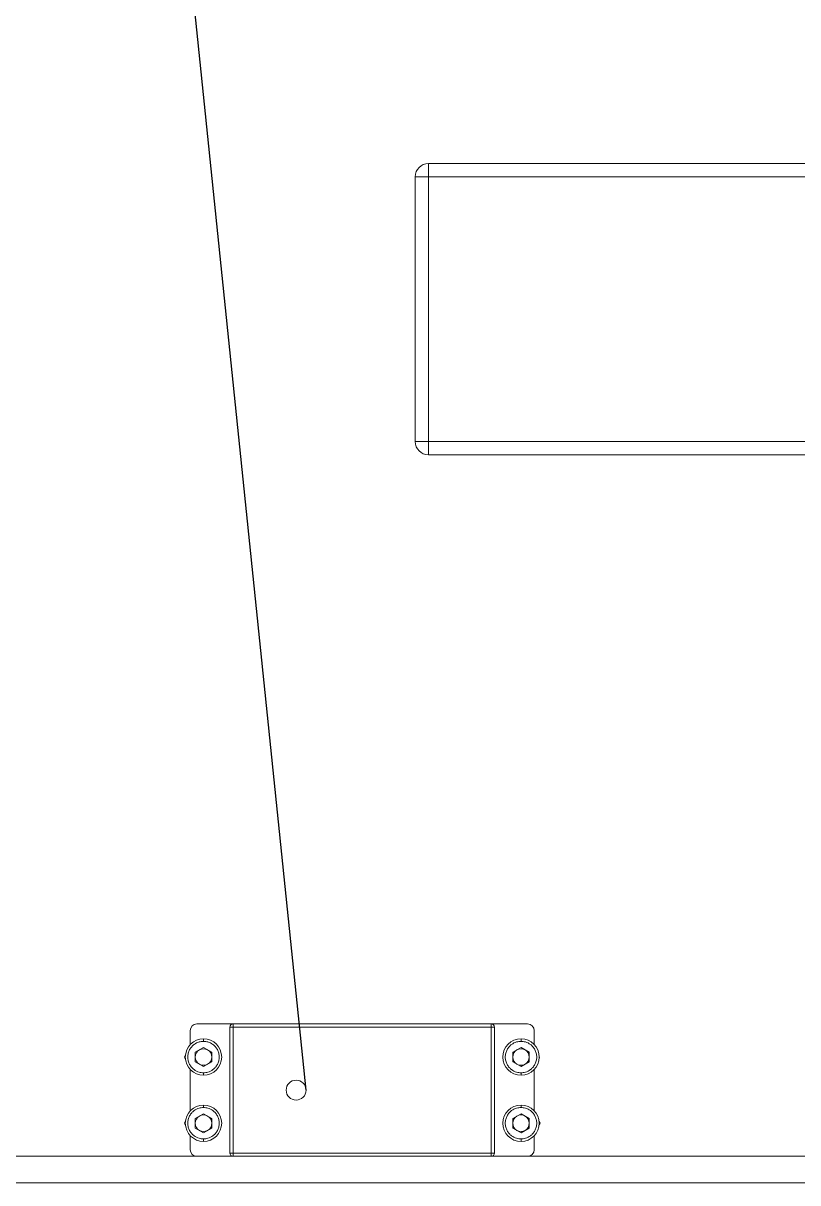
# Model space of a CAD drawing. Header units: millimetres. Extents: x -529 to 1738, y -425 to 849.
# Drawn here: x 183.4 to 242, y 637.5 to 725.1 of the extents above; entities that cross this region are included whole.
import ezdxf

# ---------------------------------------------------------------- set-up
doc = ezdxf.new("R2010")
doc.units = ezdxf.units.MM

msp = doc.modelspace()

# ---------------------------------------------------------------- linework, layer by layer
msp.add_line((204.815, 644.541), (185.59, 831.381))
at = {"color": 7, "linetype": 'Continuous', "lineweight": 15}
for p, q in [((214.065, 713.541), (214.065, 714.541)), ((257.865, 714.541), (214.065, 714.541)), ((213.065, 713.541), (214.065, 713.541)), ((213.065, 693.541), (213.065, 713.541)), ((214.065, 713.541), (214.065, 693.541)), ((214.065, 693.541), (213.065, 693.541)), ((214.065, 692.541), (214.065, 693.541)), ((214.065, 692.541), (246.565, 692.541)), ((199.315, 649.541), (196.565, 649.541)), ((199.065, 639.791), (199.065, 649.291)), ((199.065, 649.291), (199.315, 649.291)), ((199.315, 649.291), (199.315, 649.541)), ((199.315, 649.541), (218.815, 649.541)), ((199.315, 639.791), (199.315, 649.291)), ((199.315, 649.291), (218.815, 649.291)), ((218.815, 649.541), (218.815, 649.291)), ((221.565, 649.541), (218.815, 649.541)), ((218.815, 649.291), (218.815, 639.791)), ((218.815, 649.291), (219.065, 649.291)), ((219.065, 649.291), (219.065, 639.791)), ((196.065, 647.985), (196.065, 649.041)), ((222.065, 647.985), (222.065, 649.041)), ((197.065, 647.763), (196.44, 647.402)), ((196.44, 647.402), (196.44, 646.68)), ((197.69, 647.402), (197.065, 647.763)), ((197.69, 646.68), (197.69, 647.402)), ((221.065, 647.763), (220.44, 647.402)), ((220.44, 647.402), (220.44, 646.68)), ((221.69, 647.402), (221.065, 647.763)), ((221.69, 646.68), (221.69, 647.402)), ((195.621, 647.041), (195.696, 647.17)), ((195.696, 646.912), (195.621, 647.041)), ((196.44, 646.68), (197.065, 646.319)), ((197.065, 646.319), (197.69, 646.68)), ((220.44, 646.68), (221.065, 646.319)), ((221.065, 646.319), (221.69, 646.68)), ((222.473, 647.006), (222.436, 646.942)), ((222.439, 647.063), (222.473, 647.006)), ((196.065, 642.985), (196.065, 646.097)), ((222.065, 642.985), (222.065, 646.097)), ((195.621, 642.041), (195.696, 642.17)), ((197.065, 642.763), (196.44, 642.402)), ((196.44, 642.402), (196.44, 641.68)), ((197.69, 642.402), (197.065, 642.763)), ((197.69, 641.68), (197.69, 642.402)), ((221.065, 642.763), (220.44, 642.402)), ((220.44, 642.402), (220.44, 641.68)), ((221.69, 642.402), (221.065, 642.763)), ((221.69, 641.68), (221.69, 642.402)), ((222.434, 642.17), (222.508, 642.041)), ((195.696, 641.912), (195.621, 642.041)), ((196.44, 641.68), (197.065, 641.319)), ((197.065, 641.319), (197.69, 641.68)), ((220.44, 641.68), (221.065, 641.319)), ((221.065, 641.319), (221.69, 641.68)), ((222.508, 642.041), (222.434, 641.912)), ((196.065, 640.041), (196.065, 641.097)), ((222.065, 640.041), (222.065, 641.097)), ((289.065, 639.541), (129.065, 639.541)), ((199.315, 639.791), (199.065, 639.791)), ((199.315, 639.541), (199.315, 639.791)), ((218.815, 639.791), (199.315, 639.791)), ((218.815, 639.791), (218.815, 639.541)), ((219.065, 639.791), (218.815, 639.791)), ((289.065, 637.541), (129.065, 637.541))]:
    msp.add_line(p, q, dxfattribs=at)
at = {"color": 8, "linetype": 'Continuous', "lineweight": 15}
for p, q in [((257.865, 713.541), (214.065, 713.541)), ((214.065, 693.541), (257.865, 693.541))]:
    msp.add_line(p, q, dxfattribs=at)
at = {"color": 7, "linetype": 'Continuous', "lineweight": 15}
msp.add_circle((204.065, 644.541), 0.75, dxfattribs=at)
for centre, radius, start, end in [((214.065, 713.541), 1, 90, 180), ((214.065, 693.541), 1, 180, 270), ((196.565, 649.041), 0.5, 90, 180), ((199.315, 649.291), 0.25, 90, 180), ((218.815, 649.291), 0.25, 0, 90), ((221.565, 649.041), 0.5, 0, 90), ((197.065, 647.041), 1.375, 90, 270), ((197.065, 647.041), 1.375, 270, 90), ((221.065, 647.041), 1.375, 90, 270), ((221.065, 647.041), 1.375, 270, 90), ((197.065, 647.041), 0.625, 120, 180), ((197.065, 647.041), 0.625, 60, 120), ((197.065, 647.041), 0.625, 360, 60), ((221.065, 647.041), 0.625, 120, 180), ((221.065, 647.041), 0.625, 60, 120), ((221.065, 647.041), 0.625, 360, 60), ((197.065, 647.041), 0.625, 180, 240), ((197.065, 647.041), 0.625, 300, 360), ((221.065, 647.041), 0.625, 180, 240), ((221.065, 647.041), 0.625, 300, 360), ((197.065, 647.041), 0.625, 240, 300), ((221.065, 647.041), 0.625, 240, 300), ((197.065, 642.041), 1.375, 90, 270), ((197.065, 642.041), 1.375, 270, 90), ((221.065, 642.041), 1.375, 90, 270), ((221.065, 642.041), 1.375, 270, 90), ((197.065, 642.041), 0.625, 120, 180), ((197.065, 642.041), 0.625, 60, 120), ((197.065, 642.041), 0.625, 360, 60), ((221.065, 642.041), 0.625, 120, 180), ((221.065, 642.041), 0.625, 60, 120), ((221.065, 642.041), 0.625, 360, 60), ((197.065, 642.041), 0.625, 180, 240), ((197.065, 642.041), 0.625, 240, 300), ((197.065, 642.041), 0.625, 300, 360), ((221.065, 642.041), 0.625, 180, 240), ((221.065, 642.041), 0.625, 240, 300), ((221.065, 642.041), 0.625, 300, 360), ((196.565, 640.041), 0.5, 180, 270), ((199.315, 639.791), 0.25, 180, 270), ((218.815, 639.791), 0.25, 270, 360), ((221.565, 640.041), 0.5, 270, 0)]:
    msp.add_arc(centre, radius, start, end, dxfattribs=at)
for points, knots in [([(197.065, 648.228), (197.065, 648.255), (197.065, 648.31), (197.065, 648.373), (197.065, 648.41), (197.065, 648.414), (197.065, 648.416)], [0, 0, 0, 0, 0.270261, 0.562429, 0.789736, 1, 1, 1, 1]), ([(221.065, 648.228), (221.065, 648.255), (221.065, 648.31), (221.065, 648.373), (221.065, 648.41), (221.065, 648.414), (221.065, 648.416)], [0, 0, 0, 0, 0.270261, 0.562429, 0.789736, 1, 1, 1, 1]), ([(197.065, 645.853), (196.952, 645.863), (196.698, 645.884), (196.39, 646.045), (196.158, 646.259), (196.005, 646.482), (195.901, 646.748), (195.865, 647.041), (195.901, 647.333), (196.005, 647.6), (196.158, 647.823), (196.39, 648.037), (196.698, 648.198), (196.952, 648.219), (197.065, 648.228)], [0, 0, 0, 0, 0.090318, 0.204563, 0.27142, 0.343936, 0.420786, 0.5, 0.579214, 0.656064, 0.72858, 0.795437, 0.909682, 1, 1, 1, 1]), ([(197.065, 648.228), (197.177, 648.219), (197.431, 648.198), (197.739, 648.037), (197.971, 647.823), (198.125, 647.6), (198.228, 647.333), (198.264, 647.041), (198.228, 646.748), (198.125, 646.482), (197.971, 646.259), (197.739, 646.045), (197.431, 645.884), (197.177, 645.863), (197.065, 645.853)], [0, 0, 0, 0, 0.090318, 0.204563, 0.27142, 0.343936, 0.420786, 0.5, 0.579214, 0.656064, 0.72858, 0.795437, 0.909682, 1, 1, 1, 1]), ([(221.065, 645.853), (220.952, 645.863), (220.698, 645.884), (220.39, 646.045), (220.158, 646.259), (220.005, 646.482), (219.901, 646.748), (219.865, 647.041), (219.901, 647.333), (220.005, 647.6), (220.158, 647.823), (220.39, 648.037), (220.698, 648.198), (220.952, 648.219), (221.065, 648.228)], [0, 0, 0, 0, 0.090318, 0.204563, 0.27142, 0.343936, 0.420786, 0.5, 0.579214, 0.656064, 0.72858, 0.795437, 0.909682, 1, 1, 1, 1]), ([(221.065, 648.228), (221.177, 648.219), (221.431, 648.198), (221.739, 648.037), (221.971, 647.823), (222.125, 647.6), (222.228, 647.333), (222.264, 647.041), (222.228, 646.748), (222.125, 646.482), (221.971, 646.259), (221.739, 646.045), (221.431, 645.884), (221.177, 645.863), (221.065, 645.853)], [0, 0, 0, 0, 0.090318, 0.204563, 0.27142, 0.343936, 0.420786, 0.5, 0.579214, 0.656064, 0.72858, 0.795437, 0.909682, 1, 1, 1, 1]), ([(197.065, 645.666), (197.065, 645.669), (197.065, 645.676), (197.065, 645.727), (197.065, 645.79), (197.065, 645.833), (197.065, 645.853)], [0, 0, 0, 0, 0.270261, 0.562429, 0.789736, 1, 1, 1, 1]), ([(221.065, 645.666), (221.065, 645.669), (221.065, 645.676), (221.065, 645.727), (221.065, 645.79), (221.065, 645.833), (221.065, 645.853)], [0, 0, 0, 0, 0.270261, 0.562429, 0.789736, 1, 1, 1, 1]), ([(197.065, 640.853), (196.952, 640.863), (196.698, 640.884), (196.39, 641.045), (196.158, 641.259), (196.005, 641.482), (195.901, 641.748), (195.865, 642.041), (195.901, 642.333), (196.005, 642.6), (196.158, 642.823), (196.39, 643.037), (196.698, 643.198), (196.952, 643.219), (197.065, 643.228)], [0, 0, 0, 0, 0.090318, 0.204563, 0.27142, 0.343936, 0.420786, 0.5, 0.579214, 0.656064, 0.72858, 0.795437, 0.909682, 1, 1, 1, 1]), ([(197.065, 643.228), (197.065, 643.255), (197.065, 643.31), (197.065, 643.373), (197.065, 643.41), (197.065, 643.414), (197.065, 643.416)], [0, 0, 0, 0, 0.270261, 0.562429, 0.789736, 1, 1, 1, 1]), ([(197.065, 643.228), (197.177, 643.219), (197.431, 643.198), (197.739, 643.037), (197.971, 642.823), (198.125, 642.6), (198.228, 642.333), (198.264, 642.041), (198.228, 641.748), (198.125, 641.482), (197.971, 641.259), (197.739, 641.045), (197.431, 640.884), (197.177, 640.863), (197.065, 640.853)], [0, 0, 0, 0, 0.090318, 0.204563, 0.27142, 0.343936, 0.420786, 0.5, 0.579214, 0.656064, 0.72858, 0.795437, 0.909682, 1, 1, 1, 1]), ([(221.065, 640.853), (220.952, 640.863), (220.698, 640.884), (220.39, 641.045), (220.158, 641.259), (220.005, 641.482), (219.901, 641.748), (219.865, 642.041), (219.901, 642.333), (220.005, 642.6), (220.158, 642.823), (220.39, 643.037), (220.698, 643.198), (220.952, 643.219), (221.065, 643.228)], [0, 0, 0, 0, 0.090318, 0.204563, 0.27142, 0.343936, 0.420786, 0.5, 0.579214, 0.656064, 0.72858, 0.795437, 0.909682, 1, 1, 1, 1]), ([(221.065, 643.228), (221.065, 643.255), (221.065, 643.31), (221.065, 643.373), (221.065, 643.41), (221.065, 643.414), (221.065, 643.416)], [0, 0, 0, 0, 0.270261, 0.562429, 0.789736, 1, 1, 1, 1]), ([(221.065, 643.228), (221.177, 643.219), (221.431, 643.198), (221.739, 643.037), (221.971, 642.823), (222.125, 642.6), (222.228, 642.333), (222.264, 642.041), (222.228, 641.748), (222.125, 641.482), (221.971, 641.259), (221.739, 641.045), (221.431, 640.884), (221.177, 640.863), (221.065, 640.853)], [0, 0, 0, 0, 0.090318, 0.204563, 0.27142, 0.343936, 0.420786, 0.5, 0.579214, 0.656064, 0.72858, 0.795437, 0.909682, 1, 1, 1, 1]), ([(197.065, 640.666), (197.065, 640.669), (197.065, 640.676), (197.065, 640.727), (197.065, 640.79), (197.065, 640.833), (197.065, 640.853)], [0, 0, 0, 0, 0.270261, 0.562429, 0.789736, 1, 1, 1, 1]), ([(221.065, 640.666), (221.065, 640.669), (221.065, 640.676), (221.065, 640.727), (221.065, 640.79), (221.065, 640.833), (221.065, 640.853)], [0, 0, 0, 0, 0.270261, 0.562429, 0.789736, 1, 1, 1, 1])]:
    msp.add_open_spline(points, degree=3, knots=knots, dxfattribs=at)

doc.saveas('drawing.dxf')
